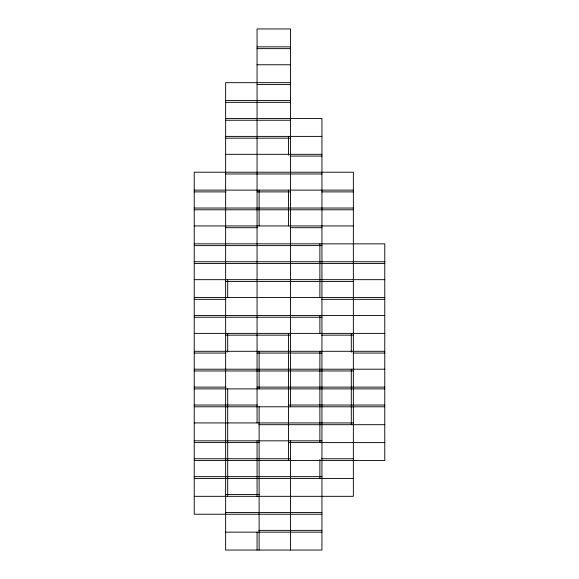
<?xml version="1.0" encoding="UTF-8"?>
<svg xmlns="http://www.w3.org/2000/svg" width="579" height="579" viewBox="0 0 579 579"><rect width="100%" height="100%" fill="white"/><g stroke="black" fill="none" stroke-linecap="round" stroke-linejoin="round"><path stroke-width="0.87" d="M257.062 46.856L290.528 46.856M257.062 48.622L290.528 48.622M257.062 64.768L290.528 64.768M290.528 82.674L225.644 82.674L225.644 550.05L321.938 550.05L321.938 118.492L225.644 118.492M257.062 84.433L290.528 84.433M225.644 100.58L290.528 100.58M225.644 102.345L290.528 102.345M225.644 120.251L290.528 120.251M225.644 136.398L321.938 136.398M225.644 138.164L290.528 138.164M225.644 154.311L321.938 154.311M290.282 156.069L321.938 156.069M225.644 173.975L321.938 173.975M194.233 190.122L353.356 190.122M194.233 191.888L225.89 191.888M257.062 191.888L290.528 191.888M321.692 191.888L353.356 191.888M194.233 208.035L353.356 208.035M194.233 209.793L353.356 209.793M194.233 225.94L353.356 225.94M225.644 227.699L257.308 227.699M290.282 227.699L321.938 227.699M194.233 243.846L384.767 243.846L384.767 460.508L194.233 460.508M194.233 245.612L321.938 245.612M194.233 261.759L384.767 261.759M194.233 263.517L384.767 263.517M194.233 279.664L384.767 279.664M225.644 281.43L353.356 281.43M194.233 297.57L384.767 297.57M194.233 299.336L225.89 299.336M321.692 299.336L384.767 299.336M194.233 315.483L384.767 315.483M194.233 317.241L321.938 317.241M194.233 333.388L384.767 333.388M225.644 335.154L290.528 335.154M321.692 335.154L353.356 335.154M194.233 351.301L384.767 351.301M194.233 353.06L225.89 353.06M257.062 353.06L321.938 353.06M353.11 353.06L384.767 353.06M194.233 369.207L384.767 369.207M194.233 370.965L353.356 370.965M194.233 387.112L225.89 387.112M257.062 387.112L384.767 387.112M194.233 388.878L384.767 388.878M194.233 405.025L257.308 405.025M288.472 405.025L384.767 405.025M194.233 406.784L384.767 406.784M194.233 422.931L353.356 422.931M258.871 424.689L384.767 424.689M194.233 440.836L321.938 440.836M194.233 442.602L259.117 442.602M288.472 442.602L384.767 442.602M194.233 458.749L290.528 458.749M321.692 458.749L353.356 458.749M194.233 476.655L321.938 476.655M194.233 478.42L353.356 478.42M225.644 494.567L259.117 494.567M194.233 496.326L353.356 496.326L353.356 172.216L194.233 172.216L194.233 514.232L321.938 514.232M225.644 512.473L321.938 512.473M258.871 530.378L321.938 530.378M225.644 532.144L321.938 532.144M351.301 333.388L351.301 352.162M351.301 369.207L351.301 424.689M319.883 243.846L319.883 297.548M319.883 315.483L319.883 333.366M319.883 351.301L319.883 442.602M319.883 459.639L319.883 478.42M290.528 406.784L290.528 28.95L257.062 28.95L257.062 422.902M290.528 440.836L290.528 550.05M288.472 136.398L288.472 155.172M288.472 190.122L288.472 225.911M288.472 333.388L288.472 460.508M259.117 190.122L259.117 225.911M259.117 351.301L259.117 388.878M259.117 406.813L259.117 550.05M257.062 440.836L257.062 496.326M257.062 532.166L257.062 550.05M227.699 279.664L227.699 297.548M227.699 333.388L227.699 352.162M227.699 388.9L227.699 496.326"/></g></svg>
